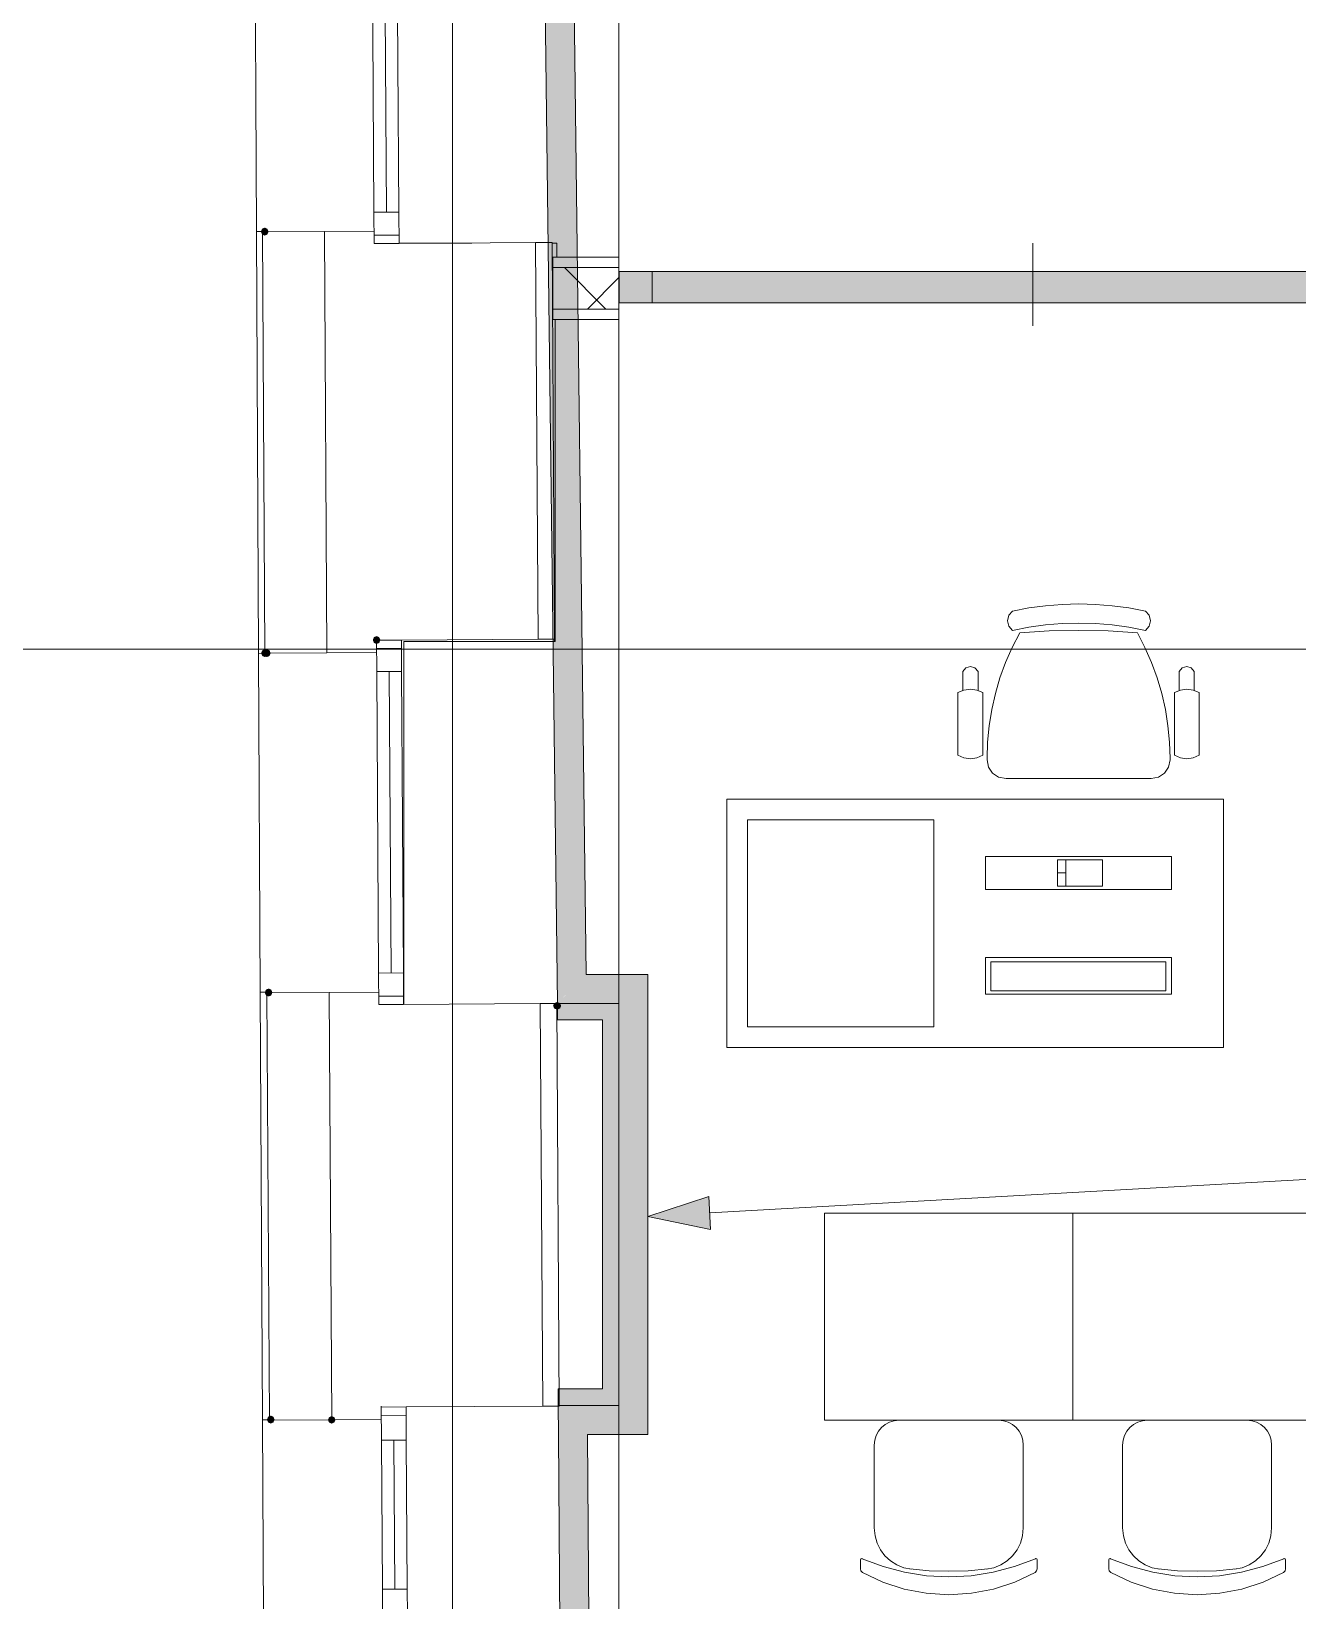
# Model space of a CAD drawing. Header units: millimetres. Extents: x 0 to 1189, y 0 to 841.
# Drawn here: x 228.5 to 259.09, y 394.39 to 432.29 of the extents above; entities that cross this region are included whole.
import ezdxf

# ---------------------------------------------------------------- set-up
doc = ezdxf.new("R2010")
doc.units = ezdxf.units.MM

msp = doc.modelspace()

# ---------------------------------------------------------------- hatches: boundary and pattern name
at = {"true_color": 0xf1d696}
h = msp.add_hatch(color=41, dxfattribs=at)
h.dxf.hatch_style = 2
h.paths.add_polyline_path([(241.594369, 434.897435), (241.90237, 409.514396), (241.202369, 409.514396), (240.894368, 434.897435)])
h = msp.add_hatch(color=7)
h.dxf.hatch_style = 2
h.paths.add_polyline_path([(234.049358, 427.449424), (234.075795, 427.385861), (234.139358, 427.359424), (234.20292, 427.385861), (234.229358, 427.449424), (234.229358, 427.462424), (234.20292, 427.525986), (234.139358, 427.552424), (234.075795, 427.525986), (234.049358, 427.462424)])
at = {"true_color": 0xffffff}
h = msp.add_hatch(color=7, dxfattribs=at)
h.dxf.hatch_style = 2
h.paths.add_polyline_path([(242.701371, 425.735421), (242.701371, 426.492422), (300.676459, 426.492422), (300.676459, 425.735421)])
h = msp.add_hatch(color=7)
h.dxf.hatch_style = 2
h.paths.add_polyline_path([(234.234358, 417.279408), (234.20792, 417.342971), (234.144358, 417.369408), (234.080795, 417.342971), (234.054358, 417.279408), (234.054358, 417.269408), (234.080795, 417.205846), (234.144358, 417.179408), (234.20792, 417.205846), (234.234358, 417.269408)])
h = msp.add_hatch(color=7)
h.dxf.hatch_style = 2
h.paths.add_polyline_path([(234.101358, 417.269408), (234.127795, 417.205846), (234.191358, 417.179408), (234.25492, 417.205846), (234.281358, 417.269408), (234.281358, 417.279408), (234.25492, 417.342971), (234.191358, 417.369408), (234.127795, 417.342971), (234.101358, 417.279408)])
h = msp.add_hatch(color=7)
h.dxf.hatch_style = 2
h.paths.add_polyline_path([(236.932362, 417.595409), (236.905924, 417.658971), (236.842362, 417.685409), (236.778799, 417.658971), (236.752362, 417.595409), (236.752362, 417.585409), (236.778799, 417.521846), (236.842362, 417.495409), (236.905924, 417.521846), (236.932362, 417.585409)])
at = {"true_color": 0xf1d696}
h = msp.add_hatch(color=41, dxfattribs=at)
h.dxf.hatch_style = 2
h.paths.add_polyline_path([(241.90237, 409.514396), (241.219369, 408.823395), (241.202369, 409.514396)])
h = msp.add_hatch(color=41, dxfattribs=at)
h.dxf.hatch_style = 2
h.paths.add_polyline_path([(241.90237, 409.514396), (241.91137, 408.814395), (241.211369, 408.814395)])
h = msp.add_hatch(color=41, dxfattribs=at)
h.dxf.hatch_style = 2
h.paths.add_polyline_path([(242.698371, 409.514396), (242.698371, 408.814395), (241.91137, 408.814395), (241.90237, 409.514396)])
h = msp.add_hatch(color=41, dxfattribs=at)
h.dxf.hatch_style = 2
h.paths.add_polyline_path([(242.698371, 408.814395), (243.398372, 409.514396), (243.398372, 408.814395)])
h = msp.add_hatch(color=41, dxfattribs=at)
h.dxf.hatch_style = 2
h.paths.add_polyline_path([(242.698371, 409.514396), (243.398372, 409.514396), (242.698371, 408.814395)])
h = msp.add_hatch(color=7)
h.dxf.hatch_style = 2
h.paths.add_polyline_path([(234.143358, 409.069396), (234.169795, 409.005833), (234.233358, 408.979396), (234.29692, 409.005833), (234.323358, 409.069396), (234.323358, 409.082396), (234.29692, 409.145958), (234.233358, 409.172396), (234.169795, 409.145958), (234.143358, 409.082396)])
h = msp.add_hatch(color=7)
h.dxf.hatch_style = 2
h.paths.add_polyline_path([(241.196368, 408.844395), (241.132806, 408.817958), (241.106368, 408.754395), (241.132806, 408.690833), (241.196368, 408.664395), (241.211369, 408.664395), (241.274931, 408.690833), (241.301369, 408.754395), (241.274931, 408.817958), (241.211369, 408.844395)])
h = msp.add_hatch(color=7)
h.dxf.hatch_style = 2
h.paths.add_polyline_path([(241.211369, 408.414395), (241.211369, 408.809395), (242.29837, 408.814395), (242.29837, 408.414395)])
h = msp.add_hatch(color=7)
h.dxf.hatch_style = 2
h.paths.add_polyline_path([(242.29837, 408.812395), (242.688371, 408.814395), (242.698371, 399.09938), (242.29837, 399.09938)])
h = msp.add_hatch(color=41, dxfattribs=at)
h.dxf.hatch_style = 2
h.paths.add_polyline_path([(243.398372, 399.09938), (242.698371, 399.09938), (242.698371, 408.814395), (243.398372, 408.814395)])
at = {"true_color": 0x0077b0}
h = msp.add_hatch(color=144, dxfattribs=at)
h.dxf.hatch_style = 2
h.paths.add_polyline_path([(243.398372, 403.666387), (244.866374, 404.149388), (244.911374, 403.351387)])
h = msp.add_hatch(color=7)
h.dxf.hatch_style = 2
h.paths.add_polyline_path([(241.255369, 399.09938), (241.228369, 399.09938), (241.255369, 399.10738), (241.253369, 399.499381), (242.29837, 399.499381), (242.29837, 399.10738)])
h = msp.add_hatch(color=7)
h.dxf.hatch_style = 2
h.paths.add_polyline_path([(234.196358, 398.75438), (234.222795, 398.690817), (234.286358, 398.66438), (234.349921, 398.690817), (234.376358, 398.75438), (234.376358, 398.76538), (234.349921, 398.828943), (234.286358, 398.85538), (234.222795, 398.828943), (234.196358, 398.76538)])
h = msp.add_hatch(color=7)
h.dxf.hatch_style = 2
h.paths.add_polyline_path([(235.75736, 398.84338), (235.693798, 398.816942), (235.66736, 398.75338), (235.693798, 398.689817), (235.75736, 398.66338), (235.821923, 398.689817), (235.84836, 398.75338), (235.821923, 398.816942)])
at = {"true_color": 0xf1d696}
h = msp.add_hatch(color=41, dxfattribs=at)
h.dxf.hatch_style = 2
h.paths.add_polyline_path([(241.93437, 398.399379), (241.233369, 398.399379), (241.228369, 399.09938)])
h = msp.add_hatch(color=41, dxfattribs=at)
h.dxf.hatch_style = 2
h.paths.add_polyline_path([(241.228369, 399.09938), (241.92837, 399.09938), (241.93437, 398.399379)])
h = msp.add_hatch(color=41, dxfattribs=at)
h.dxf.hatch_style = 2
h.paths.add_polyline_path([(241.93437, 398.399379), (241.92837, 399.09938), (242.698371, 399.09938), (242.698371, 398.399379)])
h = msp.add_hatch(color=41, dxfattribs=at)
h.dxf.hatch_style = 2
h.paths.add_polyline_path([(242.698371, 399.09938), (243.398372, 398.399379), (242.698371, 398.399379)])
h = msp.add_hatch(color=41, dxfattribs=at)
h.dxf.hatch_style = 2
h.paths.add_polyline_path([(243.398372, 399.09938), (243.398372, 398.399379), (242.698371, 399.09938)])
h = msp.add_hatch(color=41, dxfattribs=at)
h.dxf.hatch_style = 2
h.paths.add_polyline_path([(242.09537, 376.007345), (241.395369, 376.007345), (241.233369, 398.399379), (241.93437, 398.399379)])

# ---------------------------------------------------------------- linework, layer by layer
at = {"color": 7, "lineweight": 0}
for points in [[(238.672365, 251.095154), (238.672365, 729.022884)], [(233.939357, 427.461424), (233.897357, 435.648436)], [(242.698371, 426.835423), (242.698371, 435.597436)], [(236.779362, 427.926424), (236.735362, 435.205436)], [(237.079362, 427.927424), (237.035362, 435.207436)], [(237.335363, 435.209436), (237.379363, 427.929424)], [(240.894368, 434.897435), (241.211369, 408.814395)], [(241.90237, 409.514396), (241.594369, 434.897435)], [(236.779362, 427.926424), (237.379363, 427.929424)], [(236.784362, 427.166423), (236.779362, 427.926424)], [(236.779362, 427.926424), (236.784362, 427.166423)], [(237.379363, 427.929424), (237.384363, 427.169423)], [(237.384363, 427.169423), (237.379363, 427.929424)], [(234.139358, 427.462424), (233.939357, 427.461424)], [(233.939357, 427.461424), (233.991357, 417.268408)], [(234.082358, 427.449424), (235.58236, 427.458424)], [(234.082358, 427.449424), (234.144358, 417.279408)], [(236.782362, 427.466424), (235.58236, 427.458424)], [(235.64436, 417.278408), (235.58236, 427.458424)], [(237.383363, 427.369424), (236.783362, 427.366424)], [(237.384363, 427.169423), (236.784362, 427.166423)], [(236.784362, 427.166423), (237.384363, 427.169423)], [(240.684368, 427.189423), (237.384363, 427.169423)], [(237.384363, 427.180423), (239.147365, 427.180423)], [(241.084368, 427.192423), (240.684368, 427.189423)], [(240.684368, 427.189423), (240.742368, 417.609409)], [(241.142368, 417.612409), (241.084368, 427.192423)], [(241.084368, 427.180423), (241.198368, 427.180423)], [(242.698371, 426.835423), (241.101368, 426.835423)], [(241.101368, 426.835423), (241.101368, 425.335421)], [(241.198368, 427.180423), (241.198368, 426.835423)], [(242.698371, 425.335421), (242.698371, 426.835423)], [(252.698386, 425.18042), (252.698386, 427.180423)], [(242.698371, 426.585422), (241.101368, 426.585422)], [(242.38037, 425.585421), (241.380369, 426.585422)], [(300.676459, 426.492422), (242.701371, 426.492422)], [(242.701371, 426.492422), (242.701371, 425.735421)], [(243.501372, 426.492422), (243.501372, 425.735421)], [(241.93637, 425.585421), (242.698371, 426.348422)], [(242.701371, 425.735421), (300.676459, 425.735421)], [(242.698371, 425.585421), (241.101368, 425.585421)], [(241.101368, 425.335421), (242.698371, 425.335421)], [(241.159368, 425.335421), (241.159368, 417.554409)], [(242.698371, 408.814395), (242.698371, 425.335421)], [(198.085303, 417.371408), (863.72632, 417.371408)], [(237.442363, 417.589409), (236.842362, 417.585409)], [(237.442363, 417.589409), (236.842362, 417.585409)], [(236.842362, 417.585409), (236.847362, 416.826408)], [(236.842362, 417.585409), (236.847362, 416.826408)], [(237.444363, 417.389408), (236.844362, 417.386408)], [(237.442363, 417.589409), (240.742368, 417.609409)], [(237.447363, 416.829408), (237.442363, 417.589409)], [(237.447363, 416.829408), (237.442363, 417.589409)], [(237.498363, 417.554409), (237.498363, 408.789395)], [(241.159368, 417.554409), (237.498363, 417.554409)], [(240.742368, 417.609409), (241.142368, 417.612409)], [(241.142368, 417.612409), (241.143368, 417.554409)], [(233.991357, 417.268408), (234.191358, 417.269408)], [(234.033358, 409.081396), (233.991357, 417.268408)], [(234.191358, 417.279408), (234.144358, 417.279408)], [(234.144358, 417.269408), (235.64436, 417.278408)], [(235.64436, 417.278408), (236.844362, 417.286408)], [(236.847362, 416.826408), (237.447363, 416.829408)], [(236.891362, 409.546396), (236.847362, 416.826408)], [(237.191362, 409.547396), (237.147362, 416.827408)], [(237.447363, 416.829408), (237.491363, 409.549396)], [(236.891362, 409.546396), (237.491363, 409.549396)], [(236.896362, 408.786395), (236.891362, 409.546396)], [(236.891362, 409.546396), (236.896362, 408.786395)], [(237.491363, 409.549396), (237.496363, 408.789395)], [(237.496363, 408.789395), (237.491363, 409.549396)], [(243.398372, 409.514396), (241.90237, 409.514396)], [(243.398372, 409.514396), (243.398372, 408.814395)], [(234.233358, 409.082396), (234.033358, 409.081396)], [(234.033358, 409.081396), (234.086358, 398.75338)], [(234.194358, 409.069396), (235.69436, 409.078396)], [(234.194358, 409.069396), (234.257358, 398.76438)], [(236.894362, 409.086396), (235.69436, 409.078396)], [(235.75736, 398.75338), (235.69436, 409.078396)], [(237.495363, 408.989396), (236.895362, 408.986396)], [(237.496363, 408.789395), (236.896362, 408.786395)], [(236.896362, 408.786395), (237.496363, 408.789395)], [(240.796368, 408.809395), (237.496363, 408.789395)], [(241.196368, 408.812395), (240.796368, 408.809395)], [(240.796368, 408.809395), (240.855368, 399.08538)], [(241.255369, 399.08738), (241.196368, 408.812395)], [(242.698371, 408.814395), (241.211369, 408.814395)], [(241.211369, 408.814395), (241.211369, 408.414395)], [(241.211369, 408.814395), (241.91137, 408.814395)], [(241.91137, 408.814395), (242.698371, 408.814395)], [(242.698371, 399.09938), (242.698371, 408.814395)], [(242.698371, 408.814395), (242.698371, 399.09938)], [(243.398372, 398.399379), (243.398372, 408.814395)], [(241.211369, 408.414395), (242.29837, 408.414395)], [(242.29837, 408.414395), (242.29837, 399.499381)], [(242.29837, 399.499381), (241.228369, 399.499381)], [(241.228369, 399.499381), (241.228369, 399.09938)], [(236.955362, 399.06138), (236.955362, 399.08138)], [(237.555363, 399.06438), (236.955362, 399.06138)], [(237.555363, 399.06438), (236.955362, 399.06138)], [(236.955362, 399.06138), (236.960362, 398.261379)], [(236.955362, 399.06138), (236.960362, 398.261379)], [(237.556363, 398.86438), (236.956362, 398.86138)], [(237.555363, 399.06438), (240.855368, 399.08538)], [(237.560363, 398.264379), (237.555363, 399.06438)], [(237.560363, 398.264379), (237.555363, 399.06438)], [(240.855368, 399.08538), (241.255369, 399.08738)], [(241.228369, 399.09938), (242.698371, 399.09938)], [(241.228369, 399.09938), (241.233369, 398.399379)], [(242.698371, 399.09938), (241.228369, 399.09938)], [(242.698371, 375.307344), (242.698371, 399.09938)], [(234.086358, 398.75338), (234.286358, 398.75438)], [(234.177358, 381.116353), (234.086358, 398.75338)], [(234.286358, 398.76538), (234.257358, 398.76438)], [(234.257358, 398.76438), (234.257358, 398.74438)], [(234.257358, 398.74438), (235.75736, 398.75338)], [(235.75736, 398.75338), (236.957362, 398.76138)], [(241.233369, 398.399379), (241.400369, 375.307344)], [(241.93437, 398.399379), (242.698371, 398.399379)], [(242.09537, 376.007345), (241.93437, 398.399379)], [(243.398372, 398.399379), (242.698371, 398.399379)], [(236.960362, 398.261379), (237.560363, 398.264379)], [(236.982362, 394.661374), (236.960362, 398.261379)], [(237.282363, 394.663374), (237.260362, 398.263379)], [(237.560363, 398.264379), (237.582363, 394.665374)], [(236.982362, 394.661374), (237.582363, 394.665374)], [(236.986362, 394.061373), (236.982362, 394.661374)], [(236.982362, 394.661374), (236.986362, 394.061373)], [(237.582363, 394.665374), (237.586363, 394.065373)], [(237.586363, 394.065373), (237.582363, 394.665374)]]:
    msp.add_lwpolyline(points, dxfattribs=at)
at = {"color": 253, "lineweight": 0, "true_color": 0x999999}
for points in [[(252.204385, 417.823409), (252.11401, 417.924909), (252.081385, 418.056409), (252.11401, 418.187785), (252.204385, 418.28841)], [(252.204385, 418.28841), (252.601558, 418.364535), (253.002012, 418.41891), (253.404903, 418.451535), (253.809388, 418.46241), (254.21331, 418.451535), (254.616014, 418.41891), (255.016655, 418.364535), (255.41439, 418.28841)], [(255.41439, 418.28841), (255.50389, 418.187785), (255.53639, 418.056409), (255.50389, 417.924909), (255.41439, 417.823409)], [(251.591384, 414.716404), (251.591384, 414.729404), (251.604039, 415.126993), (251.641806, 415.521734), (251.704394, 415.912467), (251.79151, 416.298032), (251.902859, 416.677269), (252.038151, 417.049017), (252.19709, 417.412117), (252.379386, 417.765409)], [(252.204385, 417.823409), (252.601558, 417.89969), (253.002012, 417.954409), (253.404903, 417.987378), (253.809388, 417.998409), (254.21331, 417.987378), (254.616014, 417.954409), (255.016655, 417.89969), (255.41439, 417.823409)], [(252.379386, 417.765409), (253.093262, 417.809034), (253.809388, 417.823409), (254.517264, 417.809159), (255.22439, 417.766409)], [(255.22339, 417.766409), (255.406015, 417.413074), (255.565203, 417.049861), (255.700672, 416.677952), (255.812141, 416.298532), (255.899328, 415.912783), (255.961954, 415.52189), (255.999735, 415.127036), (256.012391, 414.729404), (256.012391, 414.716404)], [(251.006383, 416.831408), (251.080634, 416.917408), (251.189384, 416.949408), (251.298634, 416.917533), (251.373384, 416.832408)], [(251.006383, 416.833408), (251.006383, 416.377407)], [(251.373384, 416.832408), (251.373384, 416.375407)], [(256.230391, 416.832408), (256.305142, 416.918408), (256.414392, 416.950408), (256.523142, 416.918533), (256.597392, 416.833408)], [(256.230391, 416.832408), (256.230391, 416.375407)], [(256.597392, 416.833408), (256.597392, 416.377407)], [(250.885383, 416.319407), (251.030384, 416.381157), (251.187384, 416.402407), (251.343509, 416.381157), (251.488384, 416.319407)], [(250.885383, 416.319407), (250.885383, 414.807404)], [(251.488384, 416.319407), (251.488384, 414.807404)], [(256.115391, 416.319407), (256.260267, 416.381157), (256.416392, 416.402407), (256.573017, 416.381157), (256.718392, 416.319407)], [(256.115391, 416.319407), (256.115391, 414.807404)], [(256.718392, 416.319407), (256.718392, 414.807404)], [(251.488384, 414.807404), (251.343509, 414.744779), (251.187384, 414.723404), (251.030384, 414.744779), (250.885383, 414.807404)], [(252.051385, 414.244404), (251.868557, 414.280185), (251.72426, 414.377654), (251.627025, 414.521998), (251.591384, 414.698404), (251.591384, 414.716404)], [(256.012391, 414.716404), (256.012391, 414.698404), (255.97675, 414.521998), (255.879516, 414.377654), (255.735219, 414.280185), (255.55839, 414.244404)], [(256.718392, 414.807404), (256.573017, 414.744779), (256.416392, 414.723404), (256.260267, 414.744779), (256.115391, 414.807404)], [(252.051385, 414.244404), (255.55239, 414.244404)], [(245.301375, 407.744394), (245.301375, 413.744403)], [(245.301375, 413.744403), (257.301393, 413.744403)], [(257.301393, 413.744403), (257.301393, 407.744394)], [(250.301382, 413.244402), (245.801376, 413.244402)], [(245.801376, 413.244402), (245.801376, 408.244394)], [(250.301382, 408.244394), (250.301382, 413.244402)], [(256.046391, 412.360401), (251.556384, 412.360401)], [(251.556384, 412.360401), (251.556384, 411.564399)], [(253.295387, 411.6464), (253.295387, 412.280401)], [(253.295387, 412.280401), (254.376389, 412.280401)], [(253.496387, 412.280401), (253.496387, 411.6464)], [(254.376389, 412.280401), (254.376389, 411.6464)], [(256.046391, 411.564399), (256.046391, 412.360401)], [(253.496387, 411.9634), (253.295387, 411.9634)], [(251.556384, 411.564399), (256.046391, 411.564399)], [(254.376389, 411.6464), (253.295387, 411.6464)], [(256.046391, 409.924397), (251.556384, 409.924397)], [(251.556384, 409.924397), (251.556384, 409.038396)], [(255.910391, 409.818397), (251.685385, 409.818397)], [(251.685385, 409.818397), (251.685385, 409.120396)], [(255.910391, 409.120396), (255.910391, 409.818397)], [(256.046391, 409.038396), (256.046391, 409.924397)], [(251.556384, 409.038396), (256.046391, 409.038396)], [(251.685385, 409.120396), (255.910391, 409.120396)], [(245.801376, 408.244394), (250.301382, 408.244394)], [(257.301393, 407.744394), (245.301375, 407.744394)], [(247.665378, 398.74438), (247.665378, 403.744388)], [(247.665378, 403.744388), (253.665388, 403.744388)], [(253.665388, 403.744388), (253.665388, 398.74438)], [(253.665388, 398.74438), (253.665388, 403.744388)], [(253.665388, 403.744388), (259.665397, 403.744388)], [(253.665388, 398.74438), (247.665378, 398.74438)], [(248.86638, 398.144379), (248.878544, 398.265481), (248.913443, 398.378192), (248.968685, 398.480122), (249.04188, 398.56888), (249.130638, 398.642075), (249.232568, 398.697317), (249.345279, 398.732216), (249.466381, 398.74438)], [(248.86638, 398.144379), (248.878544, 398.265481), (248.913443, 398.378192), (248.968685, 398.480122), (249.04188, 398.56888), (249.130638, 398.642075), (249.232568, 398.697317), (249.345279, 398.732216), (249.466381, 398.74438)], [(249.464381, 398.74438), (251.866385, 398.74438)], [(249.464381, 398.74438), (251.866385, 398.74438)], [(251.866385, 398.74438), (251.987199, 398.732216), (252.099776, 398.697317), (252.201688, 398.642075), (252.29051, 398.56888), (252.363817, 398.480122), (252.419183, 398.378192), (252.454181, 398.265481), (252.466386, 398.144379)], [(251.866385, 398.74438), (251.987199, 398.732216), (252.099776, 398.697317), (252.201688, 398.642075), (252.29051, 398.56888), (252.363817, 398.480122), (252.419183, 398.378192), (252.454181, 398.265481), (252.466386, 398.144379)], [(259.665397, 398.74438), (253.665388, 398.74438)], [(254.866389, 398.144379), (254.878553, 398.265481), (254.913452, 398.378192), (254.968694, 398.480122), (255.04189, 398.56888), (255.130648, 398.642075), (255.232577, 398.697317), (255.345289, 398.732216), (255.46639, 398.74438)], [(254.866389, 398.144379), (254.878553, 398.265481), (254.913452, 398.378192), (254.968694, 398.480122), (255.04189, 398.56888), (255.130648, 398.642075), (255.232577, 398.697317), (255.345289, 398.732216), (255.46639, 398.74438)], [(255.46439, 398.74438), (257.866394, 398.74438)], [(255.46439, 398.74438), (257.866394, 398.74438)], [(257.866394, 398.74438), (257.987209, 398.732216), (258.099785, 398.697317), (258.201697, 398.642075), (258.29052, 398.56888), (258.363826, 398.480122), (258.419192, 398.378192), (258.45419, 398.265481), (258.466395, 398.144379)], [(257.866394, 398.74438), (257.987209, 398.732216), (258.099785, 398.697317), (258.201697, 398.642075), (258.29052, 398.56888), (258.363826, 398.480122), (258.419192, 398.378192), (258.45419, 398.265481), (258.466395, 398.144379)], [(248.86638, 398.144379), (248.86638, 396.141376)], [(248.86638, 398.144379), (248.86638, 396.141376)], [(252.466386, 398.144379), (252.466386, 396.141376)], [(252.466386, 398.144379), (252.466386, 396.141376)], [(254.866389, 398.144379), (254.866389, 396.141376)], [(254.866389, 398.144379), (254.866389, 396.141376)], [(258.466395, 398.144379), (258.466395, 396.141376)], [(258.466395, 398.144379), (258.466395, 396.141376)], [(249.766382, 395.146374), (249.580997, 395.18273), (249.410178, 395.251218), (249.257055, 395.348347), (249.124756, 395.470625), (249.01641, 395.614559), (248.935146, 395.776657), (248.884093, 395.953426), (248.86638, 396.141376)], [(249.766382, 395.146374), (249.580997, 395.18273), (249.410178, 395.251218), (249.257055, 395.348347), (249.124756, 395.470625), (249.01641, 395.614559), (248.935146, 395.776657), (248.884093, 395.953426), (248.86638, 396.141376)], [(252.466386, 396.141376), (252.448673, 395.953426), (252.39762, 395.776657), (252.316356, 395.614559), (252.20801, 395.470625), (252.075711, 395.348347), (251.922588, 395.251218), (251.751769, 395.18273), (251.566384, 395.146374)], [(252.466386, 396.141376), (252.448673, 395.953426), (252.39762, 395.776657), (252.316356, 395.614559), (252.20801, 395.470625), (252.075711, 395.348347), (251.922588, 395.251218), (251.751769, 395.18273), (251.566384, 395.146374)], [(255.766391, 395.146374), (255.581006, 395.18273), (255.410187, 395.251218), (255.257064, 395.348347), (255.124765, 395.470625), (255.016419, 395.614559), (254.935155, 395.776657), (254.884102, 395.953426), (254.866389, 396.141376)], [(255.766391, 395.146374), (255.581006, 395.18273), (255.410187, 395.251218), (255.257064, 395.348347), (255.124765, 395.470625), (255.016419, 395.614559), (254.935155, 395.776657), (254.884102, 395.953426), (254.866389, 396.141376)], [(258.466395, 396.141376), (258.448682, 395.953426), (258.397629, 395.776657), (258.316365, 395.614559), (258.208019, 395.470625), (258.07572, 395.348347), (257.922597, 395.251218), (257.751779, 395.18273), (257.566394, 395.146374)], [(258.466395, 396.141376), (258.448682, 395.953426), (258.397629, 395.776657), (258.316365, 395.614559), (258.208019, 395.470625), (258.07572, 395.348347), (257.922597, 395.251218), (257.751779, 395.18273), (257.566394, 395.146374)], [(248.53138, 395.371375), (248.540005, 395.392375), (248.56138, 395.401375), (248.57438, 395.398375)], [(248.53138, 395.371375), (248.540005, 395.392375), (248.56138, 395.401375), (248.57438, 395.398375)], [(248.53138, 395.154374), (248.53138, 395.371375)], [(248.53138, 395.154374), (248.53138, 395.371375)], [(252.758386, 395.398375), (252.254323, 395.207859), (251.734885, 395.070499), (251.204196, 394.987327), (250.666383, 394.959374), (250.128429, 394.987327), (249.597506, 395.070499), (249.078021, 395.207859), (248.57438, 395.398375)], [(252.758386, 395.398375), (252.254323, 395.207859), (251.734885, 395.070499), (251.204196, 394.987327), (250.666383, 394.959374), (250.128429, 394.987327), (249.597506, 395.070499), (249.078021, 395.207859), (248.57438, 395.398375)], [(252.758386, 395.398375), (252.771386, 395.401375), (252.792386, 395.392375), (252.801386, 395.371375)], [(252.758386, 395.398375), (252.771386, 395.401375), (252.792386, 395.392375), (252.801386, 395.371375)], [(252.801386, 395.154374), (252.801386, 395.371375)], [(252.801386, 395.154374), (252.801386, 395.371375)], [(254.531389, 395.371375), (254.540014, 395.392375), (254.561389, 395.401375), (254.574389, 395.398375)], [(254.531389, 395.371375), (254.540014, 395.392375), (254.561389, 395.401375), (254.574389, 395.398375)], [(254.531389, 395.154374), (254.531389, 395.371375)], [(254.531389, 395.154374), (254.531389, 395.371375)], [(258.758395, 395.398375), (258.254332, 395.207859), (257.734894, 395.070499), (257.204205, 394.987327), (256.666392, 394.959374), (256.128438, 394.987327), (255.597515, 395.070499), (255.07803, 395.207859), (254.574389, 395.398375)], [(258.758395, 395.398375), (258.254332, 395.207859), (257.734894, 395.070499), (257.204205, 394.987327), (256.666392, 394.959374), (256.128438, 394.987327), (255.597515, 395.070499), (255.07803, 395.207859), (254.574389, 395.398375)], [(258.758395, 395.398375), (258.771395, 395.401375), (258.792395, 395.392375), (258.801395, 395.371375)], [(258.758395, 395.398375), (258.771395, 395.401375), (258.792395, 395.392375), (258.801395, 395.371375)], [(258.801395, 395.154374), (258.801395, 395.371375)], [(258.801395, 395.154374), (258.801395, 395.371375)], [(248.57838, 395.069374), (248.544005, 395.106249), (248.53138, 395.154374)], [(248.57838, 395.069374), (248.544005, 395.106249), (248.53138, 395.154374)], [(252.754386, 395.069374), (252.261214, 394.835655), (251.74451, 394.666624), (251.210743, 394.563967), (250.666383, 394.529373), (250.121601, 394.563967), (249.587881, 394.666624), (249.071412, 394.835655), (248.57838, 395.069374)], [(252.754386, 395.069374), (252.261214, 394.835655), (251.74451, 394.666624), (251.210743, 394.563967), (250.666383, 394.529373), (250.121601, 394.563967), (249.587881, 394.666624), (249.071412, 394.835655), (248.57838, 395.069374)], [(251.607384, 395.151374), (251.137634, 395.109999), (250.666383, 395.096374), (250.194757, 395.109999), (249.725382, 395.151374)], [(251.607384, 395.151374), (251.137634, 395.109999), (250.666383, 395.096374), (250.194757, 395.109999), (249.725382, 395.151374)], [(252.801386, 395.154374), (252.788761, 395.106249), (252.754386, 395.069374)], [(252.801386, 395.154374), (252.788761, 395.106249), (252.754386, 395.069374)], [(254.578389, 395.069374), (254.544014, 395.106249), (254.531389, 395.154374)], [(254.578389, 395.069374), (254.544014, 395.106249), (254.531389, 395.154374)], [(258.754395, 395.069374), (258.261223, 394.835655), (257.744519, 394.666624), (257.210752, 394.563967), (256.666392, 394.529373), (256.12161, 394.563967), (255.58789, 394.666624), (255.071421, 394.835655), (254.578389, 395.069374)], [(258.754395, 395.069374), (258.261223, 394.835655), (257.744519, 394.666624), (257.210752, 394.563967), (256.666392, 394.529373), (256.12161, 394.563967), (255.58789, 394.666624), (255.071421, 394.835655), (254.578389, 395.069374)], [(257.607394, 395.151374), (257.137643, 395.109999), (256.666392, 395.096374), (256.194766, 395.109999), (255.725391, 395.151374)], [(257.607394, 395.151374), (257.137643, 395.109999), (256.666392, 395.096374), (256.194766, 395.109999), (255.725391, 395.151374)], [(258.801395, 395.154374), (258.78877, 395.106249), (258.754395, 395.069374)], [(258.801395, 395.154374), (258.78877, 395.106249), (258.754395, 395.069374)]]:
    msp.add_lwpolyline(points, dxfattribs=at)
at = {"color": 144, "lineweight": 0, "true_color": 0x0077b0}
for points in [[(244.889374, 403.750388), (274.082419, 405.38939)], [(243.398372, 403.666387), (244.866374, 404.149388)], [(244.866374, 404.149388), (244.911374, 403.351387)], [(243.398372, 403.666387), (244.911374, 403.351387)]]:
    msp.add_lwpolyline(points, dxfattribs=at)

doc.saveas('drawing.dxf')
